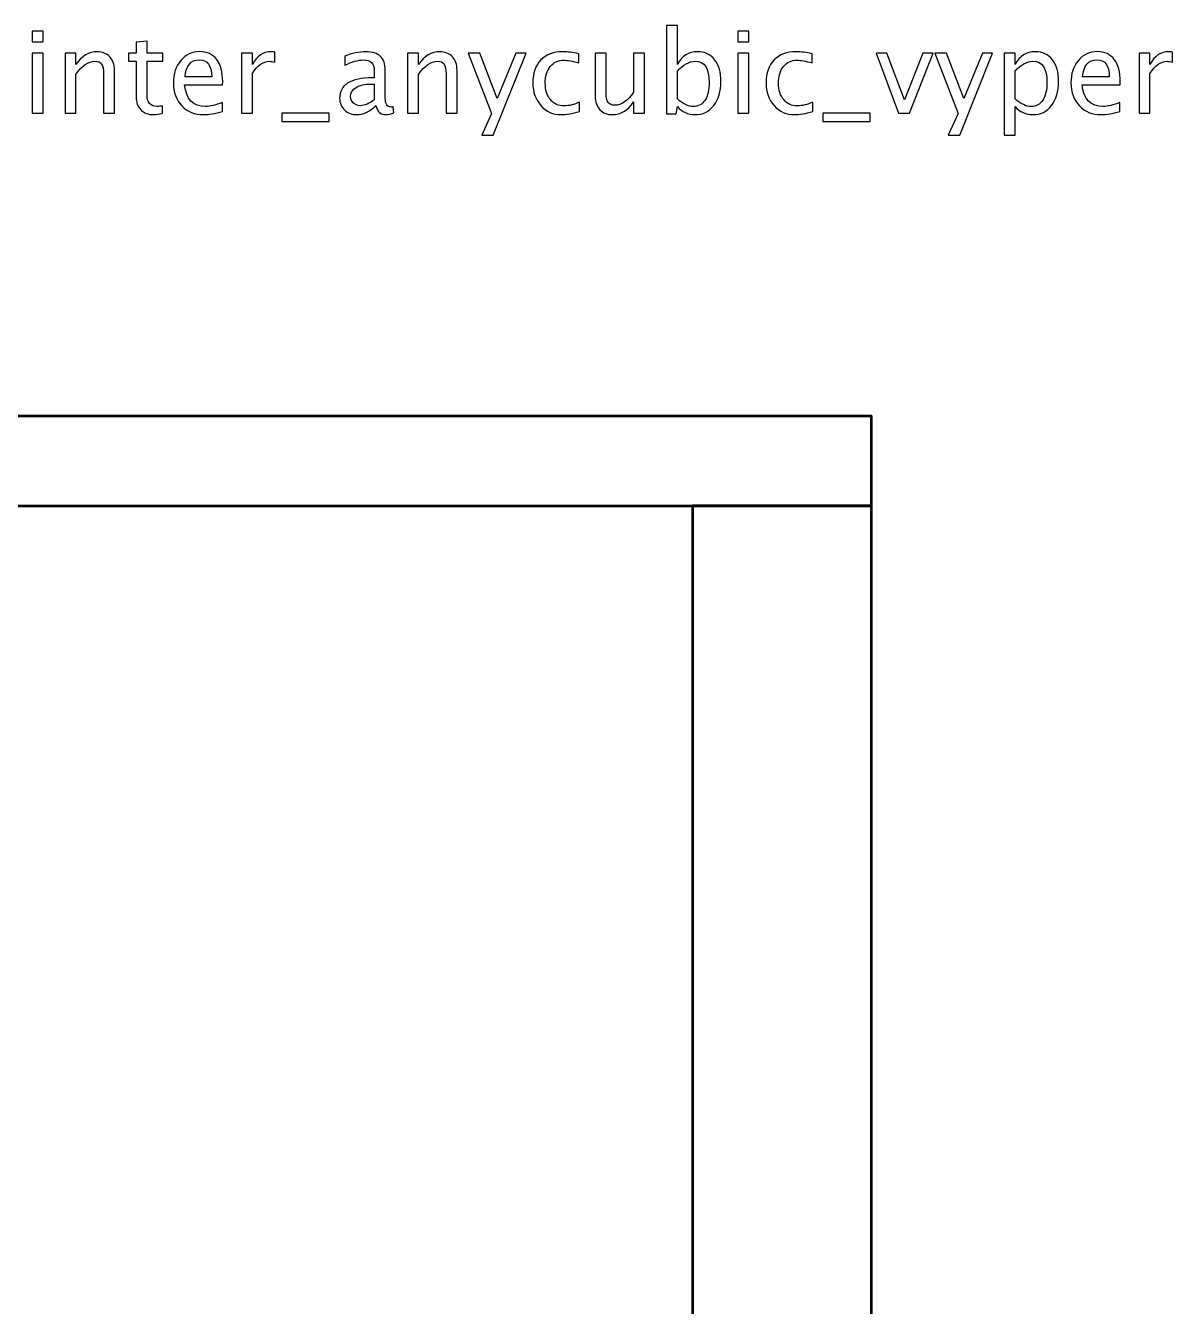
# Model space of a CAD drawing. Header units: centimetres. Extents: x -27.2 to 31.2, y -25.2 to 36.7.
# Drawn here: x -1.4 to 24.22, y 8.12 to 36.72 of the extents above; entities that cross this region are included whole.
import ezdxf

# ---------------------------------------------------------------- set-up
doc = ezdxf.new("R2010")
doc.units = ezdxf.units.CM
doc.header["$MEASUREMENT"] = 0
doc.layers.add('Layer 1', color=7, linetype='Continuous')

msp = doc.modelspace()

# ---------------------------------------------------------------- linework, layer by layer
at = {"layer": 'Layer 1', "lineweight": 53}
for points in [[(-17.5, 25.99999), (17.5, 25.99999), (17.5, 27.99999), (-17.5, 27.99999), (-17.5, 25.99999)], [(13.5, -19.00001), (17.5, -19.00001), (17.5, 25.99999), (13.5, 25.99999), (13.5, -19.00001)]]:
    msp.add_lwpolyline(points, close=True, dxfattribs=at)
at = {"layer": 'Layer 1'}
for points, knots in [([(12.91555, 34.7507), (12.91555, 34.7507), (12.91555, 36.72428), (12.91555, 36.72428), (12.91555, 36.72428), (12.91555, 36.72428), (13.15939, 36.72428), (13.15939, 36.72428), (13.15939, 36.72428), (13.15939, 36.72428), (13.15939, 35.85772), (13.15939, 35.85772), (13.15939, 35.85772), (13.2593, 36.0461), (13.40958, 36.14008), (13.60982, 36.14008), (13.60982, 36.14008), (13.77195, 36.14008), (13.89938, 36.08124), (13.99251, 35.96313), (13.99251, 35.96313), (14.08564, 35.84502), (14.13221, 35.68373), (14.13221, 35.47926), (14.13221, 35.47926), (14.13221, 35.25658), (14.07929, 35.07667), (13.97388, 34.94035), (13.97388, 34.94035), (13.86847, 34.80362), (13.72962, 34.73546), (13.55775, 34.73546), (13.55775, 34.73546), (13.39815, 34.73546), (13.26522, 34.79642), (13.15939, 34.91876), (13.15939, 34.91876), (13.15939, 34.91876), (13.12976, 34.7507), (13.12976, 34.7507), (13.12976, 34.7507), (13.12976, 34.7507), (12.91555, 34.7507), (12.91555, 34.7507)], [0, 0, 0, 0, 0.08333333, 0.08333333, 0.08333333, 0.08333333, 0.16666667, 0.16666667, 0.16666667, 0.16666667, 0.25, 0.25, 0.25, 0.25, 0.33333333, 0.33333333, 0.33333333, 0.33333333, 0.41666667, 0.41666667, 0.41666667, 0.41666667, 0.5, 0.5, 0.5, 0.5, 0.58333333, 0.58333333, 0.58333333, 0.58333333, 0.66666667, 0.66666667, 0.66666667, 0.66666667, 0.75, 0.75, 0.75, 0.75, 0.83333333, 0.83333333, 0.83333333, 0.83333333, 1, 1, 1, 1]), ([(-1.25297, 36.35852), (-1.25297, 36.35852), (-1.25297, 36.60236), (-1.25297, 36.60236), (-1.25297, 36.60236), (-1.25297, 36.60236), (-1.00913, 36.60236), (-1.00913, 36.60236), (-1.00913, 36.60236), (-1.00913, 36.60236), (-1.00913, 36.35852), (-1.00913, 36.35852), (-1.00913, 36.35852), (-1.00913, 36.35852), (-1.25297, 36.35852), (-1.25297, 36.35852)], [0, 0, 0, 0, 0.2, 0.2, 0.2, 0.2, 0.4, 0.4, 0.4, 0.4, 0.6, 0.6, 0.6, 0.6, 1, 1, 1, 1]), ([(1.65956, 34.76636), (1.58421, 34.74562), (1.51859, 34.73546), (1.46313, 34.73546), (1.46313, 34.73546), (1.33867, 34.73546), (1.24173, 34.77102), (1.1723, 34.84214), (1.1723, 34.84214), (1.10245, 34.91326), (1.06774, 35.0119), (1.06774, 35.13847), (1.06774, 35.13847), (1.06774, 35.13847), (1.06774, 35.92926), (1.06774, 35.92926), (1.06774, 35.92926), (1.06774, 35.92926), (0.89925, 35.92926), (0.89925, 35.92926), (0.89925, 35.92926), (0.89925, 35.92926), (0.89925, 36.11214), (0.89925, 36.11214), (0.89925, 36.11214), (0.89925, 36.11214), (1.06774, 36.11214), (1.06774, 36.11214), (1.06774, 36.11214), (1.06774, 36.11214), (1.06774, 36.35556), (1.06774, 36.35556), (1.06774, 36.35556), (1.06774, 36.35556), (1.31158, 36.37884), (1.31158, 36.37884), (1.31158, 36.37884), (1.31158, 36.37884), (1.31158, 36.11214), (1.31158, 36.11214), (1.31158, 36.11214), (1.31158, 36.11214), (1.66464, 36.11214), (1.66464, 36.11214), (1.66464, 36.11214), (1.66464, 36.11214), (1.66464, 35.92926), (1.66464, 35.92926), (1.66464, 35.92926), (1.66464, 35.92926), (1.31158, 35.92926), (1.31158, 35.92926), (1.31158, 35.92926), (1.31158, 35.92926), (1.31158, 35.1825), (1.31158, 35.1825), (1.31158, 35.1825), (1.31158, 35.00639), (1.3882, 34.91834), (1.54103, 34.91834), (1.54103, 34.91834), (1.57362, 34.91834), (1.61299, 34.92384), (1.65956, 34.93443), (1.65956, 34.93443), (1.65956, 34.93443), (1.65956, 34.76636), (1.65956, 34.76636)], [0, 0, 0, 0, 0.05555556, 0.05555556, 0.05555556, 0.05555556, 0.11111111, 0.11111111, 0.11111111, 0.11111111, 0.16666667, 0.16666667, 0.16666667, 0.16666667, 0.22222222, 0.22222222, 0.22222222, 0.22222222, 0.27777778, 0.27777778, 0.27777778, 0.27777778, 0.33333333, 0.33333333, 0.33333333, 0.33333333, 0.38888889, 0.38888889, 0.38888889, 0.38888889, 0.44444444, 0.44444444, 0.44444444, 0.44444444, 0.5, 0.5, 0.5, 0.5, 0.55555556, 0.55555556, 0.55555556, 0.55555556, 0.61111111, 0.61111111, 0.61111111, 0.61111111, 0.66666667, 0.66666667, 0.66666667, 0.66666667, 0.72222222, 0.72222222, 0.72222222, 0.72222222, 0.77777778, 0.77777778, 0.77777778, 0.77777778, 0.83333333, 0.83333333, 0.83333333, 0.83333333, 0.88888889, 0.88888889, 0.88888889, 0.88888889, 1, 1, 1, 1]), ([(14.51406, 36.35852), (14.51406, 36.35852), (14.51406, 36.60236), (14.51406, 36.60236), (14.51406, 36.60236), (14.51406, 36.60236), (14.7579, 36.60236), (14.7579, 36.60236), (14.7579, 36.60236), (14.7579, 36.60236), (14.7579, 36.35852), (14.7579, 36.35852), (14.7579, 36.35852), (14.7579, 36.35852), (14.51406, 36.35852), (14.51406, 36.35852)], [0, 0, 0, 0, 0.2, 0.2, 0.2, 0.2, 0.4, 0.4, 0.4, 0.4, 0.6, 0.6, 0.6, 0.6, 1, 1, 1, 1]), ([(-1.25297, 34.76594), (-1.25297, 34.76594), (-1.25297, 36.11214), (-1.25297, 36.11214), (-1.25297, 36.11214), (-1.25297, 36.11214), (-1.00913, 36.11214), (-1.00913, 36.11214), (-1.00913, 36.11214), (-1.00913, 36.11214), (-1.00913, 34.76594), (-1.00913, 34.76594), (-1.00913, 34.76594), (-1.00913, 34.76594), (-1.25297, 34.76594), (-1.25297, 34.76594)], [0, 0, 0, 0, 0.2, 0.2, 0.2, 0.2, 0.4, 0.4, 0.4, 0.4, 0.6, 0.6, 0.6, 0.6, 1, 1, 1, 1]), ([(-0.51891, 34.76594), (-0.51891, 34.76594), (-0.51891, 36.11214), (-0.51891, 36.11214), (-0.51891, 36.11214), (-0.51891, 36.11214), (-0.27507, 36.11214), (-0.27507, 36.11214), (-0.27507, 36.11214), (-0.27507, 36.11214), (-0.27507, 35.85772), (-0.27507, 35.85772), (-0.27507, 35.85772), (-0.14595, 36.0461), (0.01237, 36.14008), (0.19949, 36.14008), (0.19949, 36.14008), (0.31717, 36.14008), (0.41073, 36.10325), (0.47973, 36.02917), (0.47973, 36.02917), (0.54874, 35.95551), (0.58345, 35.85602), (0.58345, 35.73156), (0.58345, 35.73156), (0.58345, 35.73156), (0.58345, 34.76594), (0.58345, 34.76594), (0.58345, 34.76594), (0.58345, 34.76594), (0.33961, 34.76594), (0.33961, 34.76594), (0.33961, 34.76594), (0.33961, 34.76594), (0.33961, 35.65198), (0.33961, 35.65198), (0.33961, 35.65198), (0.33961, 35.75188), (0.32479, 35.823), (0.29558, 35.86534), (0.29558, 35.86534), (0.26595, 35.90809), (0.21727, 35.92926), (0.14911, 35.92926), (0.14911, 35.92926), (-0.00075, 35.92926), (-0.14214, 35.83147), (-0.27507, 35.63589), (-0.27507, 35.63589), (-0.27507, 35.63589), (-0.27507, 34.76594), (-0.27507, 34.76594), (-0.27507, 34.76594), (-0.27507, 34.76594), (-0.51891, 34.76594), (-0.51891, 34.76594)], [0, 0, 0, 0, 0.06666667, 0.06666667, 0.06666667, 0.06666667, 0.13333333, 0.13333333, 0.13333333, 0.13333333, 0.2, 0.2, 0.2, 0.2, 0.26666667, 0.26666667, 0.26666667, 0.26666667, 0.33333333, 0.33333333, 0.33333333, 0.33333333, 0.4, 0.4, 0.4, 0.4, 0.46666667, 0.46666667, 0.46666667, 0.46666667, 0.53333333, 0.53333333, 0.53333333, 0.53333333, 0.6, 0.6, 0.6, 0.6, 0.66666667, 0.66666667, 0.66666667, 0.66666667, 0.73333333, 0.73333333, 0.73333333, 0.73333333, 0.8, 0.8, 0.8, 0.8, 0.86666667, 0.86666667, 0.86666667, 0.86666667, 1, 1, 1, 1]), ([(2.9956, 34.80912), (2.83177, 34.76001), (2.69165, 34.73546), (2.57481, 34.73546), (2.57481, 34.73546), (2.37542, 34.73546), (2.21328, 34.8015), (2.0884, 34.93316), (2.0884, 34.93316), (1.96351, 35.06481), (1.90086, 35.23542), (1.90086, 35.44539), (1.90086, 35.44539), (1.90086, 35.64901), (1.95589, 35.81623), (2.06638, 35.94704), (2.06638, 35.94704), (2.17687, 36.07743), (2.31827, 36.14262), (2.49056, 36.14262), (2.49056, 36.14262), (2.65355, 36.14262), (2.7797, 36.08462), (2.8686, 35.96863), (2.8686, 35.96863), (2.9575, 35.85264), (3.00195, 35.68838), (3.00195, 35.47545), (3.00195, 35.47545), (3.00195, 35.47545), (3.00068, 35.40094), (3.00068, 35.40094), (3.00068, 35.40094), (3.00068, 35.40094), (2.14978, 35.40094), (2.14978, 35.40094), (2.14978, 35.40094), (2.18534, 35.07921), (2.3424, 34.91834), (2.62053, 34.91834), (2.62053, 34.91834), (2.72255, 34.91834), (2.84743, 34.94713), (2.9956, 35.0047), (2.9956, 35.0047), (2.9956, 35.0047), (2.9956, 34.80912), (2.9956, 34.80912)], [0, 0, 0, 0, 0.07692308, 0.07692308, 0.07692308, 0.07692308, 0.15384615, 0.15384615, 0.15384615, 0.15384615, 0.23076923, 0.23076923, 0.23076923, 0.23076923, 0.30769231, 0.30769231, 0.30769231, 0.30769231, 0.38461538, 0.38461538, 0.38461538, 0.38461538, 0.46153846, 0.46153846, 0.46153846, 0.46153846, 0.53846154, 0.53846154, 0.53846154, 0.53846154, 0.61538462, 0.61538462, 0.61538462, 0.61538462, 0.69230769, 0.69230769, 0.69230769, 0.69230769, 0.76923077, 0.76923077, 0.76923077, 0.76923077, 0.84615385, 0.84615385, 0.84615385, 0.84615385, 1, 1, 1, 1]), ([(3.42274, 34.76594), (3.42274, 34.76594), (3.42274, 36.11214), (3.42274, 36.11214), (3.42274, 36.11214), (3.42274, 36.11214), (3.66658, 36.11214), (3.66658, 36.11214), (3.66658, 36.11214), (3.66658, 36.11214), (3.66658, 35.85772), (3.66658, 35.85772), (3.66658, 35.85772), (3.76352, 36.0461), (3.90407, 36.14008), (4.08864, 36.14008), (4.08864, 36.14008), (4.11362, 36.14008), (4.13987, 36.13796), (4.16696, 36.13373), (4.16696, 36.13373), (4.16696, 36.13373), (4.16696, 35.90555), (4.16696, 35.90555), (4.16696, 35.90555), (4.12463, 35.91952), (4.08737, 35.92672), (4.0552, 35.92672), (4.0552, 35.92672), (3.90026, 35.92672), (3.77072, 35.83528), (3.66658, 35.65198), (3.66658, 35.65198), (3.66658, 35.65198), (3.66658, 34.76594), (3.66658, 34.76594), (3.66658, 34.76594), (3.66658, 34.76594), (3.42274, 34.76594), (3.42274, 34.76594)], [0, 0, 0, 0, 0.09090909, 0.09090909, 0.09090909, 0.09090909, 0.18181818, 0.18181818, 0.18181818, 0.18181818, 0.27272727, 0.27272727, 0.27272727, 0.27272727, 0.36363636, 0.36363636, 0.36363636, 0.36363636, 0.45454545, 0.45454545, 0.45454545, 0.45454545, 0.54545455, 0.54545455, 0.54545455, 0.54545455, 0.63636364, 0.63636364, 0.63636364, 0.63636364, 0.72727273, 0.72727273, 0.72727273, 0.72727273, 0.81818182, 0.81818182, 0.81818182, 0.81818182, 1, 1, 1, 1]), ([(6.42586, 34.93739), (6.27939, 34.80277), (6.13842, 34.73546), (6.00295, 34.73546), (6.00295, 34.73546), (5.89162, 34.73546), (5.79891, 34.77017), (5.72567, 34.84002), (5.72567, 34.84002), (5.65201, 34.90987), (5.61518, 34.99793), (5.61518, 35.10418), (5.61518, 35.10418), (5.61518, 35.25108), (5.67699, 35.36411), (5.8006, 35.44285), (5.8006, 35.44285), (5.92421, 35.52159), (6.10159, 35.56096), (6.33273, 35.56096), (6.33273, 35.56096), (6.33273, 35.56096), (6.38988, 35.56096), (6.38988, 35.56096), (6.38988, 35.56096), (6.38988, 35.56096), (6.38988, 35.7231), (6.38988, 35.7231), (6.38988, 35.7231), (6.38988, 35.87931), (6.3086, 35.9572), (6.14562, 35.9572), (6.14562, 35.9572), (6.01946, 35.9572), (5.88146, 35.91741), (5.73202, 35.83782), (5.73202, 35.83782), (5.73202, 35.83782), (5.73202, 36.03848), (5.73202, 36.03848), (5.73202, 36.03848), (5.89627, 36.10621), (6.05121, 36.14008), (6.19642, 36.14008), (6.19642, 36.14008), (6.34585, 36.14008), (6.45634, 36.10621), (6.52704, 36.03806), (6.52704, 36.03806), (6.59816, 35.9699), (6.63372, 35.86491), (6.63372, 35.7231), (6.63372, 35.7231), (6.63372, 35.7231), (6.63372, 35.11477), (6.63372, 35.11477), (6.63372, 35.11477), (6.63372, 34.97549), (6.67648, 34.90564), (6.76241, 34.90564), (6.76241, 34.90564), (6.773, 34.90564), (6.78866, 34.90733), (6.8094, 34.91072), (6.8094, 34.91072), (6.8094, 34.91072), (6.82676, 34.77525), (6.82676, 34.77525), (6.82676, 34.77525), (6.7713, 34.74858), (6.71034, 34.73546), (6.64346, 34.73546), (6.64346, 34.73546), (6.52958, 34.73546), (6.45719, 34.80277), (6.42586, 34.93739)], [0, 0, 0, 0, 0.05, 0.05, 0.05, 0.05, 0.1, 0.1, 0.1, 0.1, 0.15, 0.15, 0.15, 0.15, 0.2, 0.2, 0.2, 0.2, 0.25, 0.25, 0.25, 0.25, 0.3, 0.3, 0.3, 0.3, 0.35, 0.35, 0.35, 0.35, 0.4, 0.4, 0.4, 0.4, 0.45, 0.45, 0.45, 0.45, 0.5, 0.5, 0.5, 0.5, 0.55, 0.55, 0.55, 0.55, 0.6, 0.6, 0.6, 0.6, 0.65, 0.65, 0.65, 0.65, 0.7, 0.7, 0.7, 0.7, 0.75, 0.75, 0.75, 0.75, 0.8, 0.8, 0.8, 0.8, 0.85, 0.85, 0.85, 0.85, 0.9, 0.9, 0.9, 0.9, 1, 1, 1, 1]), ([(7.13452, 34.76594), (7.13452, 34.76594), (7.13452, 36.11214), (7.13452, 36.11214), (7.13452, 36.11214), (7.13452, 36.11214), (7.37836, 36.11214), (7.37836, 36.11214), (7.37836, 36.11214), (7.37836, 36.11214), (7.37836, 35.85772), (7.37836, 35.85772), (7.37836, 35.85772), (7.50748, 36.0461), (7.6658, 36.14008), (7.85292, 36.14008), (7.85292, 36.14008), (7.9706, 36.14008), (8.06416, 36.10325), (8.13316, 36.02917), (8.13316, 36.02917), (8.20217, 35.95551), (8.23688, 35.85602), (8.23688, 35.73156), (8.23688, 35.73156), (8.23688, 35.73156), (8.23688, 34.76594), (8.23688, 34.76594), (8.23688, 34.76594), (8.23688, 34.76594), (7.99304, 34.76594), (7.99304, 34.76594), (7.99304, 34.76594), (7.99304, 34.76594), (7.99304, 35.65198), (7.99304, 35.65198), (7.99304, 35.65198), (7.99304, 35.75188), (7.97822, 35.823), (7.94901, 35.86534), (7.94901, 35.86534), (7.91938, 35.90809), (7.8707, 35.92926), (7.80254, 35.92926), (7.80254, 35.92926), (7.65268, 35.92926), (7.51129, 35.83147), (7.37836, 35.63589), (7.37836, 35.63589), (7.37836, 35.63589), (7.37836, 34.76594), (7.37836, 34.76594), (7.37836, 34.76594), (7.37836, 34.76594), (7.13452, 34.76594), (7.13452, 34.76594)], [0, 0, 0, 0, 0.06666667, 0.06666667, 0.06666667, 0.06666667, 0.13333333, 0.13333333, 0.13333333, 0.13333333, 0.2, 0.2, 0.2, 0.2, 0.26666667, 0.26666667, 0.26666667, 0.26666667, 0.33333333, 0.33333333, 0.33333333, 0.33333333, 0.4, 0.4, 0.4, 0.4, 0.46666667, 0.46666667, 0.46666667, 0.46666667, 0.53333333, 0.53333333, 0.53333333, 0.53333333, 0.6, 0.6, 0.6, 0.6, 0.66666667, 0.66666667, 0.66666667, 0.66666667, 0.73333333, 0.73333333, 0.73333333, 0.73333333, 0.8, 0.8, 0.8, 0.8, 0.86666667, 0.86666667, 0.86666667, 0.86666667, 1, 1, 1, 1]), ([(8.7906, 34.27572), (8.7906, 34.27572), (9.00904, 34.76425), (9.00904, 34.76425), (9.00904, 34.76425), (9.00904, 34.76425), (8.48749, 36.11214), (8.48749, 36.11214), (8.48749, 36.11214), (8.48749, 36.11214), (8.74911, 36.11214), (8.74911, 36.11214), (8.74911, 36.11214), (8.74911, 36.11214), (9.13688, 35.09275), (9.13688, 35.09275), (9.13688, 35.09275), (9.13688, 35.09275), (9.55048, 36.11214), (9.55048, 36.11214), (9.55048, 36.11214), (9.55048, 36.11214), (9.78035, 36.11214), (9.78035, 36.11214), (9.78035, 36.11214), (9.78035, 36.11214), (9.0446, 34.27572), (9.0446, 34.27572), (9.0446, 34.27572), (9.0446, 34.27572), (8.7906, 34.27572), (8.7906, 34.27572)], [0, 0, 0, 0, 0.11111111, 0.11111111, 0.11111111, 0.11111111, 0.22222222, 0.22222222, 0.22222222, 0.22222222, 0.33333333, 0.33333333, 0.33333333, 0.33333333, 0.44444444, 0.44444444, 0.44444444, 0.44444444, 0.55555556, 0.55555556, 0.55555556, 0.55555556, 0.66666667, 0.66666667, 0.66666667, 0.66666667, 0.77777778, 0.77777778, 0.77777778, 0.77777778, 1, 1, 1, 1]), ([(10.97288, 34.80658), (10.81498, 34.75917), (10.67866, 34.73546), (10.56394, 34.73546), (10.56394, 34.73546), (10.38191, 34.73546), (10.2312, 34.80277), (10.1114, 34.93697), (10.1114, 34.93697), (9.99159, 35.07159), (9.93148, 35.24134), (9.93148, 35.44581), (9.93148, 35.44581), (9.93148, 35.66425), (9.99075, 35.83486), (10.10928, 35.95678), (10.10928, 35.95678), (10.22781, 36.07912), (10.39334, 36.14008), (10.60585, 36.14008), (10.60585, 36.14008), (10.71041, 36.14008), (10.8281, 36.12569), (10.95764, 36.0969), (10.95764, 36.0969), (10.95764, 36.0969), (10.95764, 35.89116), (10.95764, 35.89116), (10.95764, 35.89116), (10.82006, 35.9318), (10.70787, 35.95212), (10.62151, 35.95212), (10.62151, 35.95212), (10.49621, 35.95212), (10.39588, 35.90513), (10.32095, 35.81157), (10.32095, 35.81157), (10.24602, 35.71802), (10.20834, 35.59313), (10.20834, 35.43735), (10.20834, 35.43735), (10.20834, 35.28622), (10.24729, 35.1643), (10.32476, 35.07074), (10.32476, 35.07074), (10.40223, 34.97761), (10.5034, 34.93104), (10.62913, 34.93104), (10.62913, 34.93104), (10.74047, 34.93104), (10.85477, 34.95983), (10.97288, 35.0174), (10.97288, 35.0174), (10.97288, 35.0174), (10.97288, 34.80658), (10.97288, 34.80658)], [0, 0, 0, 0, 0.06666667, 0.06666667, 0.06666667, 0.06666667, 0.13333333, 0.13333333, 0.13333333, 0.13333333, 0.2, 0.2, 0.2, 0.2, 0.26666667, 0.26666667, 0.26666667, 0.26666667, 0.33333333, 0.33333333, 0.33333333, 0.33333333, 0.4, 0.4, 0.4, 0.4, 0.46666667, 0.46666667, 0.46666667, 0.46666667, 0.53333333, 0.53333333, 0.53333333, 0.53333333, 0.6, 0.6, 0.6, 0.6, 0.66666667, 0.66666667, 0.66666667, 0.66666667, 0.73333333, 0.73333333, 0.73333333, 0.73333333, 0.8, 0.8, 0.8, 0.8, 0.86666667, 0.86666667, 0.86666667, 0.86666667, 1, 1, 1, 1]), ([(12.18234, 34.76594), (12.18234, 34.76594), (12.18234, 35.01909), (12.18234, 35.01909), (12.18234, 35.01909), (12.05238, 34.82986), (11.89447, 34.73546), (11.70905, 34.73546), (11.70905, 34.73546), (11.59137, 34.73546), (11.49781, 34.77229), (11.42838, 34.84637), (11.42838, 34.84637), (11.35853, 34.92046), (11.32382, 35.01994), (11.32382, 35.14567), (11.32382, 35.14567), (11.32382, 35.14567), (11.32382, 36.11214), (11.32382, 36.11214), (11.32382, 36.11214), (11.32382, 36.11214), (11.56766, 36.11214), (11.56766, 36.11214), (11.56766, 36.11214), (11.56766, 36.11214), (11.56766, 35.22526), (11.56766, 35.22526), (11.56766, 35.22526), (11.56766, 35.12408), (11.58248, 35.05254), (11.61169, 35.0102), (11.61169, 35.0102), (11.64132, 34.96745), (11.69043, 34.94628), (11.75943, 34.94628), (11.75943, 34.94628), (11.90844, 34.94628), (12.04984, 35.04407), (12.18234, 35.24007), (12.18234, 35.24007), (12.18234, 35.24007), (12.18234, 36.11214), (12.18234, 36.11214), (12.18234, 36.11214), (12.18234, 36.11214), (12.42618, 36.11214), (12.42618, 36.11214), (12.42618, 36.11214), (12.42618, 36.11214), (12.42618, 34.76594), (12.42618, 34.76594), (12.42618, 34.76594), (12.42618, 34.76594), (12.18234, 34.76594), (12.18234, 34.76594)], [0, 0, 0, 0, 0.06666667, 0.06666667, 0.06666667, 0.06666667, 0.13333333, 0.13333333, 0.13333333, 0.13333333, 0.2, 0.2, 0.2, 0.2, 0.26666667, 0.26666667, 0.26666667, 0.26666667, 0.33333333, 0.33333333, 0.33333333, 0.33333333, 0.4, 0.4, 0.4, 0.4, 0.46666667, 0.46666667, 0.46666667, 0.46666667, 0.53333333, 0.53333333, 0.53333333, 0.53333333, 0.6, 0.6, 0.6, 0.6, 0.66666667, 0.66666667, 0.66666667, 0.66666667, 0.73333333, 0.73333333, 0.73333333, 0.73333333, 0.8, 0.8, 0.8, 0.8, 0.86666667, 0.86666667, 0.86666667, 0.86666667, 1, 1, 1, 1]), ([(14.51406, 34.76594), (14.51406, 34.76594), (14.51406, 36.11214), (14.51406, 36.11214), (14.51406, 36.11214), (14.51406, 36.11214), (14.7579, 36.11214), (14.7579, 36.11214), (14.7579, 36.11214), (14.7579, 36.11214), (14.7579, 34.76594), (14.7579, 34.76594), (14.7579, 34.76594), (14.7579, 34.76594), (14.51406, 34.76594), (14.51406, 34.76594)], [0, 0, 0, 0, 0.2, 0.2, 0.2, 0.2, 0.4, 0.4, 0.4, 0.4, 0.6, 0.6, 0.6, 0.6, 1, 1, 1, 1]), ([(16.18284, 34.80658), (16.02494, 34.75917), (15.88862, 34.73546), (15.7739, 34.73546), (15.7739, 34.73546), (15.59187, 34.73546), (15.44116, 34.80277), (15.32136, 34.93697), (15.32136, 34.93697), (15.20155, 35.07159), (15.14144, 35.24134), (15.14144, 35.44581), (15.14144, 35.44581), (15.14144, 35.66425), (15.20071, 35.83486), (15.31924, 35.95678), (15.31924, 35.95678), (15.43777, 36.07912), (15.6033, 36.14008), (15.81581, 36.14008), (15.81581, 36.14008), (15.92037, 36.14008), (16.03806, 36.12569), (16.1676, 36.0969), (16.1676, 36.0969), (16.1676, 36.0969), (16.1676, 35.89116), (16.1676, 35.89116), (16.1676, 35.89116), (16.03002, 35.9318), (15.91783, 35.95212), (15.83147, 35.95212), (15.83147, 35.95212), (15.70617, 35.95212), (15.60584, 35.90513), (15.53091, 35.81157), (15.53091, 35.81157), (15.45598, 35.71802), (15.4183, 35.59313), (15.4183, 35.43735), (15.4183, 35.43735), (15.4183, 35.28622), (15.45725, 35.1643), (15.53472, 35.07074), (15.53472, 35.07074), (15.61219, 34.97761), (15.71336, 34.93104), (15.83909, 34.93104), (15.83909, 34.93104), (15.95043, 34.93104), (16.06473, 34.95983), (16.18284, 35.0174), (16.18284, 35.0174), (16.18284, 35.0174), (16.18284, 34.80658), (16.18284, 34.80658)], [0, 0, 0, 0, 0.06666667, 0.06666667, 0.06666667, 0.06666667, 0.13333333, 0.13333333, 0.13333333, 0.13333333, 0.2, 0.2, 0.2, 0.2, 0.26666667, 0.26666667, 0.26666667, 0.26666667, 0.33333333, 0.33333333, 0.33333333, 0.33333333, 0.4, 0.4, 0.4, 0.4, 0.46666667, 0.46666667, 0.46666667, 0.46666667, 0.53333333, 0.53333333, 0.53333333, 0.53333333, 0.6, 0.6, 0.6, 0.6, 0.66666667, 0.66666667, 0.66666667, 0.66666667, 0.73333333, 0.73333333, 0.73333333, 0.73333333, 0.8, 0.8, 0.8, 0.8, 0.86666667, 0.86666667, 0.86666667, 0.86666667, 1, 1, 1, 1]), ([(18.09927, 34.76594), (18.09927, 34.76594), (17.59804, 36.11214), (17.59804, 36.11214), (17.59804, 36.11214), (17.59804, 36.11214), (17.84188, 36.11214), (17.84188, 36.11214), (17.84188, 36.11214), (17.84188, 36.11214), (18.23262, 35.06608), (18.23262, 35.06608), (18.23262, 35.06608), (18.23262, 35.06608), (18.64621, 36.11214), (18.64621, 36.11214), (18.64621, 36.11214), (18.64621, 36.11214), (18.87566, 36.11214), (18.87566, 36.11214), (18.87566, 36.11214), (18.87566, 36.11214), (18.34353, 34.76594), (18.34353, 34.76594), (18.34353, 34.76594), (18.34353, 34.76594), (18.09927, 34.76594), (18.09927, 34.76594)], [0, 0, 0, 0, 0.125, 0.125, 0.125, 0.125, 0.25, 0.25, 0.25, 0.25, 0.375, 0.375, 0.375, 0.375, 0.5, 0.5, 0.5, 0.5, 0.625, 0.625, 0.625, 0.625, 0.75, 0.75, 0.75, 0.75, 1, 1, 1, 1]), ([(19.21306, 34.27572), (19.21306, 34.27572), (19.4315, 34.76425), (19.4315, 34.76425), (19.4315, 34.76425), (19.4315, 34.76425), (18.90995, 36.11214), (18.90995, 36.11214), (18.90995, 36.11214), (18.90995, 36.11214), (19.17157, 36.11214), (19.17157, 36.11214), (19.17157, 36.11214), (19.17157, 36.11214), (19.55934, 35.09275), (19.55934, 35.09275), (19.55934, 35.09275), (19.55934, 35.09275), (19.97294, 36.11214), (19.97294, 36.11214), (19.97294, 36.11214), (19.97294, 36.11214), (20.20281, 36.11214), (20.20281, 36.11214), (20.20281, 36.11214), (20.20281, 36.11214), (19.46706, 34.27572), (19.46706, 34.27572), (19.46706, 34.27572), (19.46706, 34.27572), (19.21306, 34.27572), (19.21306, 34.27572)], [0, 0, 0, 0, 0.11111111, 0.11111111, 0.11111111, 0.11111111, 0.22222222, 0.22222222, 0.22222222, 0.22222222, 0.33333333, 0.33333333, 0.33333333, 0.33333333, 0.44444444, 0.44444444, 0.44444444, 0.44444444, 0.55555556, 0.55555556, 0.55555556, 0.55555556, 0.66666667, 0.66666667, 0.66666667, 0.66666667, 0.77777778, 0.77777778, 0.77777778, 0.77777778, 1, 1, 1, 1]), ([(20.46062, 34.27572), (20.46062, 34.27572), (20.46062, 36.11214), (20.46062, 36.11214), (20.46062, 36.11214), (20.46062, 36.11214), (20.70446, 36.11214), (20.70446, 36.11214), (20.70446, 36.11214), (20.70446, 36.11214), (20.70446, 35.85772), (20.70446, 35.85772), (20.70446, 35.85772), (20.80437, 36.0461), (20.95465, 36.14008), (21.15489, 36.14008), (21.15489, 36.14008), (21.31702, 36.14008), (21.44445, 36.08124), (21.53758, 35.96313), (21.53758, 35.96313), (21.63071, 35.84502), (21.67728, 35.68373), (21.67728, 35.47926), (21.67728, 35.47926), (21.67728, 35.25658), (21.62436, 35.07667), (21.51895, 34.94035), (21.51895, 34.94035), (21.41354, 34.80362), (21.27469, 34.73546), (21.10282, 34.73546), (21.10282, 34.73546), (20.94322, 34.73546), (20.81029, 34.79642), (20.70446, 34.91876), (20.70446, 34.91876), (20.70446, 34.91876), (20.70446, 34.27572), (20.70446, 34.27572), (20.70446, 34.27572), (20.70446, 34.27572), (20.46062, 34.27572), (20.46062, 34.27572)], [0, 0, 0, 0, 0.08333333, 0.08333333, 0.08333333, 0.08333333, 0.16666667, 0.16666667, 0.16666667, 0.16666667, 0.25, 0.25, 0.25, 0.25, 0.33333333, 0.33333333, 0.33333333, 0.33333333, 0.41666667, 0.41666667, 0.41666667, 0.41666667, 0.5, 0.5, 0.5, 0.5, 0.58333333, 0.58333333, 0.58333333, 0.58333333, 0.66666667, 0.66666667, 0.66666667, 0.66666667, 0.75, 0.75, 0.75, 0.75, 0.83333333, 0.83333333, 0.83333333, 0.83333333, 1, 1, 1, 1]), ([(23.04719, 34.80912), (22.88336, 34.76001), (22.74324, 34.73546), (22.6264, 34.73546), (22.6264, 34.73546), (22.42701, 34.73546), (22.26487, 34.8015), (22.13999, 34.93316), (22.13999, 34.93316), (22.0151, 35.06481), (21.95245, 35.23542), (21.95245, 35.44539), (21.95245, 35.44539), (21.95245, 35.64901), (22.00748, 35.81623), (22.11797, 35.94704), (22.11797, 35.94704), (22.22846, 36.07743), (22.36986, 36.14262), (22.54215, 36.14262), (22.54215, 36.14262), (22.70514, 36.14262), (22.83129, 36.08462), (22.92019, 35.96863), (22.92019, 35.96863), (23.00909, 35.85264), (23.05354, 35.68838), (23.05354, 35.47545), (23.05354, 35.47545), (23.05354, 35.47545), (23.05227, 35.40094), (23.05227, 35.40094), (23.05227, 35.40094), (23.05227, 35.40094), (22.20137, 35.40094), (22.20137, 35.40094), (22.20137, 35.40094), (22.23693, 35.07921), (22.39399, 34.91834), (22.67212, 34.91834), (22.67212, 34.91834), (22.77414, 34.91834), (22.89902, 34.94713), (23.04719, 35.0047), (23.04719, 35.0047), (23.04719, 35.0047), (23.04719, 34.80912), (23.04719, 34.80912)], [0, 0, 0, 0, 0.07692308, 0.07692308, 0.07692308, 0.07692308, 0.15384615, 0.15384615, 0.15384615, 0.15384615, 0.23076923, 0.23076923, 0.23076923, 0.23076923, 0.30769231, 0.30769231, 0.30769231, 0.30769231, 0.38461538, 0.38461538, 0.38461538, 0.38461538, 0.46153846, 0.46153846, 0.46153846, 0.46153846, 0.53846154, 0.53846154, 0.53846154, 0.53846154, 0.61538462, 0.61538462, 0.61538462, 0.61538462, 0.69230769, 0.69230769, 0.69230769, 0.69230769, 0.76923077, 0.76923077, 0.76923077, 0.76923077, 0.84615385, 0.84615385, 0.84615385, 0.84615385, 1, 1, 1, 1]), ([(23.47433, 34.76594), (23.47433, 34.76594), (23.47433, 36.11214), (23.47433, 36.11214), (23.47433, 36.11214), (23.47433, 36.11214), (23.71817, 36.11214), (23.71817, 36.11214), (23.71817, 36.11214), (23.71817, 36.11214), (23.71817, 35.85772), (23.71817, 35.85772), (23.71817, 35.85772), (23.81511, 36.0461), (23.95566, 36.14008), (24.14023, 36.14008), (24.14023, 36.14008), (24.16521, 36.14008), (24.19146, 36.13796), (24.21855, 36.13373), (24.21855, 36.13373), (24.21855, 36.13373), (24.21855, 35.90555), (24.21855, 35.90555), (24.21855, 35.90555), (24.17622, 35.91952), (24.13896, 35.92672), (24.10679, 35.92672), (24.10679, 35.92672), (23.95185, 35.92672), (23.82231, 35.83528), (23.71817, 35.65198), (23.71817, 35.65198), (23.71817, 35.65198), (23.71817, 34.76594), (23.71817, 34.76594), (23.71817, 34.76594), (23.71817, 34.76594), (23.47433, 34.76594), (23.47433, 34.76594)], [0, 0, 0, 0, 0.09090909, 0.09090909, 0.09090909, 0.09090909, 0.18181818, 0.18181818, 0.18181818, 0.18181818, 0.27272727, 0.27272727, 0.27272727, 0.27272727, 0.36363636, 0.36363636, 0.36363636, 0.36363636, 0.45454545, 0.45454545, 0.45454545, 0.45454545, 0.54545455, 0.54545455, 0.54545455, 0.54545455, 0.63636364, 0.63636364, 0.63636364, 0.63636364, 0.72727273, 0.72727273, 0.72727273, 0.72727273, 0.81818182, 0.81818182, 0.81818182, 0.81818182, 1, 1, 1, 1]), ([(2.16248, 35.58382), (2.16248, 35.58382), (2.75684, 35.58382), (2.75684, 35.58382), (2.75684, 35.58382), (2.75684, 35.83443), (2.66328, 35.95974), (2.47659, 35.95974), (2.47659, 35.95974), (2.28863, 35.95974), (2.18407, 35.83443), (2.16248, 35.58382)], [0, 0, 0, 0, 0.25, 0.25, 0.25, 0.25, 0.5, 0.5, 0.5, 0.5, 1, 1, 1, 1]), ([(13.15939, 35.08683), (13.28512, 34.97464), (13.40492, 34.91834), (13.5188, 34.91834), (13.5188, 34.91834), (13.63098, 34.91834), (13.71777, 34.96533), (13.77873, 35.05889), (13.77873, 35.05889), (13.84011, 35.15244), (13.87059, 35.2841), (13.87059, 35.45428), (13.87059, 35.45428), (13.87059, 35.76924), (13.76645, 35.92672), (13.55817, 35.92672), (13.55817, 35.92672), (13.42186, 35.92672), (13.28893, 35.85306), (13.15939, 35.70532), (13.15939, 35.70532), (13.15939, 35.70532), (13.15939, 35.08683), (13.15939, 35.08683)], [0, 0, 0, 0, 0.14285714, 0.14285714, 0.14285714, 0.14285714, 0.28571429, 0.28571429, 0.28571429, 0.28571429, 0.42857143, 0.42857143, 0.42857143, 0.42857143, 0.57142857, 0.57142857, 0.57142857, 0.57142857, 0.71428571, 0.71428571, 0.71428571, 0.71428571, 1, 1, 1, 1]), ([(20.70446, 35.08683), (20.83019, 34.97464), (20.94999, 34.91834), (21.06387, 34.91834), (21.06387, 34.91834), (21.17605, 34.91834), (21.26284, 34.96533), (21.3238, 35.05889), (21.3238, 35.05889), (21.38518, 35.15244), (21.41566, 35.2841), (21.41566, 35.45428), (21.41566, 35.45428), (21.41566, 35.76924), (21.31152, 35.92672), (21.10324, 35.92672), (21.10324, 35.92672), (20.96693, 35.92672), (20.834, 35.85306), (20.70446, 35.70532), (20.70446, 35.70532), (20.70446, 35.70532), (20.70446, 35.08683), (20.70446, 35.08683)], [0, 0, 0, 0, 0.14285714, 0.14285714, 0.14285714, 0.14285714, 0.28571429, 0.28571429, 0.28571429, 0.28571429, 0.42857143, 0.42857143, 0.42857143, 0.42857143, 0.57142857, 0.57142857, 0.57142857, 0.57142857, 0.71428571, 0.71428571, 0.71428571, 0.71428571, 1, 1, 1, 1]), ([(22.21407, 35.58382), (22.21407, 35.58382), (22.80843, 35.58382), (22.80843, 35.58382), (22.80843, 35.58382), (22.80843, 35.83443), (22.71487, 35.95974), (22.52818, 35.95974), (22.52818, 35.95974), (22.34022, 35.95974), (22.23566, 35.83443), (22.21407, 35.58382)], [0, 0, 0, 0, 0.25, 0.25, 0.25, 0.25, 0.5, 0.5, 0.5, 0.5, 1, 1, 1, 1]), ([(6.38988, 35.07032), (6.38988, 35.07032), (6.38988, 35.41618), (6.38988, 35.41618), (6.38988, 35.41618), (6.38988, 35.41618), (6.31156, 35.41872), (6.31156, 35.41872), (6.31156, 35.41872), (6.1761, 35.41872), (6.06688, 35.39374), (5.98348, 35.34379), (5.98348, 35.34379), (5.90051, 35.29341), (5.85902, 35.22695), (5.85902, 35.14398), (5.85902, 35.14398), (5.85902, 35.08598), (5.87976, 35.03687), (5.92083, 34.99666), (5.92083, 34.99666), (5.96231, 34.95644), (6.01269, 34.93612), (6.07238, 34.93612), (6.07238, 34.93612), (6.17398, 34.93612), (6.27981, 34.98099), (6.38988, 35.07032)], [0, 0, 0, 0, 0.125, 0.125, 0.125, 0.125, 0.25, 0.25, 0.25, 0.25, 0.375, 0.375, 0.375, 0.375, 0.5, 0.5, 0.5, 0.5, 0.625, 0.625, 0.625, 0.625, 0.75, 0.75, 0.75, 0.75, 1, 1, 1, 1]), ([(4.32486, 34.58306), (4.32486, 34.58306), (4.32486, 34.76594), (4.32486, 34.76594), (4.32486, 34.76594), (4.32486, 34.76594), (5.3815, 34.76594), (5.3815, 34.76594), (5.3815, 34.76594), (5.3815, 34.76594), (5.3815, 34.58306), (5.3815, 34.58306), (5.3815, 34.58306), (5.3815, 34.58306), (4.32486, 34.58306), (4.32486, 34.58306)], [0, 0, 0, 0, 0.2, 0.2, 0.2, 0.2, 0.4, 0.4, 0.4, 0.4, 0.6, 0.6, 0.6, 0.6, 1, 1, 1, 1]), ([(16.41186, 34.58306), (16.41186, 34.58306), (16.41186, 34.76594), (16.41186, 34.76594), (16.41186, 34.76594), (16.41186, 34.76594), (17.4685, 34.76594), (17.4685, 34.76594), (17.4685, 34.76594), (17.4685, 34.76594), (17.4685, 34.58306), (17.4685, 34.58306), (17.4685, 34.58306), (17.4685, 34.58306), (16.41186, 34.58306), (16.41186, 34.58306)], [0, 0, 0, 0, 0.2, 0.2, 0.2, 0.2, 0.4, 0.4, 0.4, 0.4, 0.6, 0.6, 0.6, 0.6, 1, 1, 1, 1])]:
    msp.add_open_spline(points, degree=3, knots=knots, dxfattribs=at)

doc.saveas('drawing.dxf')
